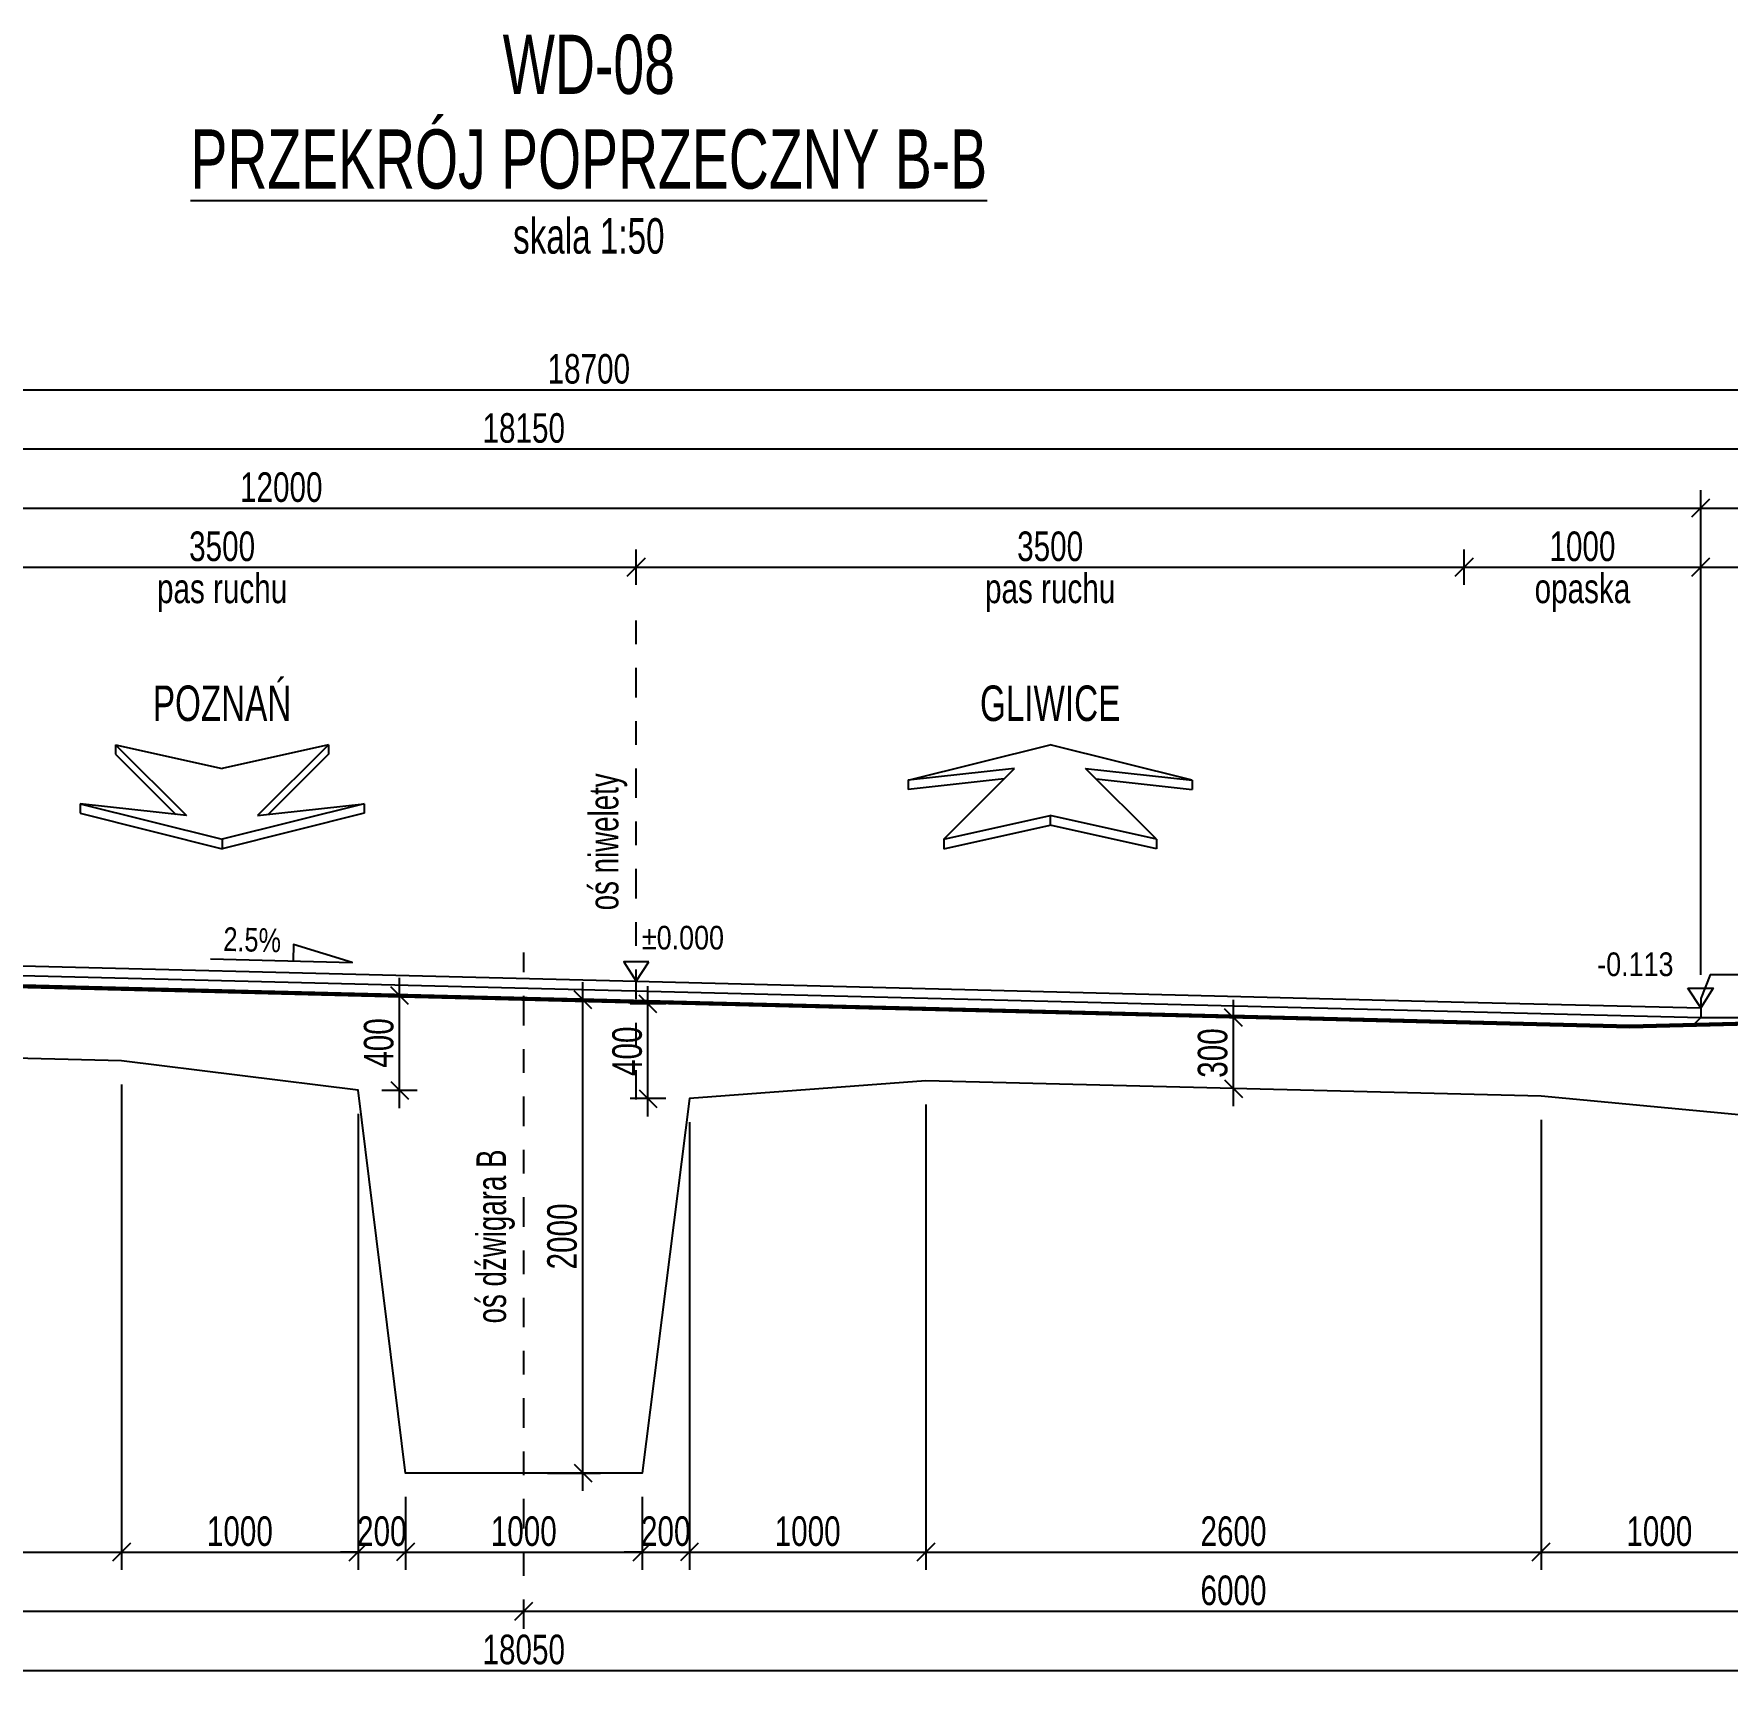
# Model space of a CAD drawing. Header units: metres. Extents: x -13.3 to 43, y -32 to 56.7.
# Drawn here: x -2.55 to 4.61, y -17.99 to -11 of the extents above; entities that cross this region are included whole.
import ezdxf
from ezdxf.enums import TextEntityAlignment as Align

# ---------------------------------------------------------------- set-up
doc = ezdxf.new("R2010")
doc.units = ezdxf.units.M
doc.header["$MEASUREMENT"] = 0
doc.linetypes.add('CENTER', pattern=[2, 1.25, -0.25, 0.25, -0.25])
doc.linetypes.add('HIDDEN', pattern=[0.375, 0.25, -0.125])
for name, color, linetype in [('AII_M_izolacja', 8, 'Continuous'), ('AII_M_konstrukcja beton', 3, 'Continuous'), ('AII_M_krawężnik', 9, 'Continuous'), ('AII_M_nawierzchnia', 9, 'Continuous'), ('AII_M_opis', 1, 'Continuous'), ('AII_M_wymiary', 9, 'Continuous')]:
    doc.layers.add(name, color=color, linetype=linetype)
doc.layers.add('AII_M_koty wysokościowe', color=1, linetype='Continuous', lineweight=18)
doc.layers.add('AII_M_osie główne', color=9, linetype='CENTER', lineweight=18)
doc.layers.add('AII_M_pomoc', color=30, linetype='Continuous', plot=False)
doc.styles.add('AII_norm.', font='CDMSIMPL.shx', dxfattribs={"width": 0.75, "bigfont": 'CDMBIGPL.shx'})
doc.styles.add('CDMSTYLE', font='CDMSIMPL.shx', dxfattribs={"width": 0.7, "bigfont": 'CDMBIGPL.shx'})
doc.dimstyles.new('A2_M50MM', dxfattribs={"dimscale": 0.05, "dimtxt": 2.5, "dimasz": 1.5, "dimexe": 1.5, "dimexo": 2, "dimgap": 0.5, "dimtad": 1, "dimdec": 0, "dimlfac": 1000, "dimrnd": 5, "dimzin": 9, "dimtxsty": 'AII_norm.', "dimblk": 'OBLIQUE', "dimcen": 2.5, "dimdle": 1.5, "dimclrd": 256, "dimclre": 256, "dimclrt": 1, "dimadec": 1, "dimazin": 2, "dimtfac": 1, "dimtdec": 0, "dimtix": 1, "dimtmove": 1, "dimatfit": 3, "dimfxl": 1, "dimtvp": 1, "dimtfillclr": 256, "dimtolj": 1, "dimtzin": 0, "dimarcsym": 0})

# ---------------------------------------------------------------- blocks, each defined once
blk = doc.blocks.new('Kierunek_od')
at = {"layer": 'AII_M_opis', "color": 0}
for p, q in [((-0.45, 0), (0, -0.1)), ((-0.45, 0), (-0.15, -0.3)), ((-0.45, 0), (-0.45, -0.04)), ((0.45, 0), (0, -0.1)), ((0.45, 0), (0.15, -0.3)), ((0.45, 0), (0.45, -0.04)), ((-0.45, -0.04), (-0.195, -0.295)), ((0.45, -0.04), (0.195, -0.295)), ((-0.15, -0.3), (-0.6, -0.25)), ((-0.6, -0.25), (0, -0.4)), ((-0.6, -0.25), (-0.6, -0.29)), ((0.6, -0.25), (0, -0.4)), ((0.15, -0.3), (0.6, -0.25)), ((0.6, -0.25), (0.6, -0.29)), ((-0.6, -0.29), (0, -0.44)), ((0.6, -0.29), (0, -0.44)), ((0, -0.4), (0, -0.44))]:
    blk.add_line(p, q, dxfattribs=at)
at = {"layer": 'AII_M_opis', "color": 2, "style": 'AII_norm.', "width": 0.7, "flags": 4}
blk.add_attdef('KIERUNEK', text='', height=0.15, dxfattribs=at).set_placement((0, 0.175), align=Align.MIDDLE_CENTER)
blk = doc.blocks.new('Kierunek_do')
at = {"layer": 'AII_M_opis', "color": 0}
for p, q in [((-0.6, -0.15), (0, 0)), ((0.6, -0.15), (0, 0)), ((-0.15, -0.1), (-0.6, -0.15)), ((-0.45, -0.4), (-0.15, -0.1)), ((0.45, -0.4), (0.15, -0.1)), ((0.15, -0.1), (0.6, -0.15)), ((-0.195, -0.145), (-0.6, -0.19)), ((-0.6, -0.15), (-0.6, -0.19)), ((0.195, -0.145), (0.6, -0.19)), ((0.6, -0.15), (0.6, -0.19)), ((-0.45, -0.4), (0, -0.3)), ((-0.45, -0.44), (0, -0.34)), ((0.45, -0.4), (0, -0.3)), ((0, -0.3), (0, -0.34)), ((0.45, -0.44), (0, -0.34)), ((-0.45, -0.4), (-0.45, -0.44)), ((0.45, -0.4), (0.45, -0.44))]:
    blk.add_line(p, q, dxfattribs=at)
at = {"layer": 'AII_M_opis', "color": 2, "lineweight": 25, "style": 'AII_norm.', "width": 0.7, "flags": 4}
blk.add_attdef('KIERUNEK', text='', height=0.15, rotation=360, dxfattribs=at).set_placement((0, 0.175), align=Align.MIDDLE_CENTER)
blk = doc.blocks.new('Spadek')
at = {"layer": 'AII_M_wymiary', "color": 0}
blk.add_lwpolyline([(-0.2999, 0), (0.2999, 0), (0.0499, 0.07), (0.0499, 0.07), (0.0499, 0)], dxfattribs=at)
at = {"layer": 'AII_M_wymiary', "color": 1, "style": 'CDMSTYLE', "width": 0.8}
blk.add_attdef('SP', text='', height=0.1, rotation=360, dxfattribs=at).set_placement((-0.125, 0.035), align=Align.CENTER)
blk = doc.blocks.new('_OBLIQUE')
at = {"color": 0, "linetype": 'ByBlock'}
blk.add_line((-0.5, -0.5), (0.5, 0.5), dxfattribs=at)
blk = doc.blocks.new('*D872')
at = {"layer": 'AII_M_wymiary', "lineweight": -2, "transparency": 16777216}
for p, q in [((-3.5, -13.325), (-3.5, -13.175)), ((0, -13.325), (0, -13.175)), ((-3.575, -13.25), (0.075, -13.25))]:
    blk.add_line(p, q, dxfattribs=at)
at = {"layer": 'Defpoints', "color": 0, "lineweight": 25, "transparency": 16777216}
for p in [(0, -13.25), (-3.5, -13.425), (0, -13.425)]:
    blk.add_point(p, dxfattribs=at)
at = {"layer": 'AII_M_wymiary', "lineweight": -2, "transparency": 16777216, "xscale": 0.07500000000000001, "yscale": 0.07500000000000001, "zscale": 0.07500000000000001, "rotation": 180}
blk.add_blockref('_OBLIQUE', (-3.5, -13.25), dxfattribs=at)
at = {"layer": 'AII_M_wymiary', "lineweight": -2, "transparency": 16777216, "xscale": 0.07500000000000001, "yscale": 0.07500000000000001, "zscale": 0.07500000000000001}
blk.add_blockref('_OBLIQUE', (0, -13.25), dxfattribs=at)
at = {"layer": 'AII_M_wymiary', "color": 1, "lineweight": 25, "transparency": 16777216, "char_height": 0.125, "attachment_point": 5, "style": 'AII_norm.'}
for s, insert in [('\\A1;3500', (-1.75, -13.1625)), ('\\A1;pas ruchu', (-1.75, -13.3583))]:
    blk.add_mtext(s, dxfattribs=dict(at, insert=insert))
blk = doc.blocks.new('*D873')
at = {"layer": 'AII_M_wymiary', "lineweight": -2, "transparency": 16777216}
for p, q in [((0, -13.325), (0, -13.175)), ((3.5, -13.325), (3.5, -13.175)), ((-0.075, -13.25), (3.575, -13.25))]:
    blk.add_line(p, q, dxfattribs=at)
at = {"layer": 'Defpoints', "color": 0, "lineweight": 25, "transparency": 16777216}
for p in [(3.5, -13.25), (0, -13.425), (3.5, -13.425)]:
    blk.add_point(p, dxfattribs=at)
at = {"layer": 'AII_M_wymiary', "lineweight": -2, "transparency": 16777216, "xscale": 0.07500000000000001, "yscale": 0.07500000000000001, "zscale": 0.07500000000000001, "rotation": 180}
blk.add_blockref('_OBLIQUE', (0, -13.25), dxfattribs=at)
at = {"layer": 'AII_M_wymiary', "lineweight": -2, "transparency": 16777216, "xscale": 0.07500000000000001, "yscale": 0.07500000000000001, "zscale": 0.07500000000000001}
blk.add_blockref('_OBLIQUE', (3.5, -13.25), dxfattribs=at)
at = {"layer": 'AII_M_wymiary', "color": 1, "lineweight": 25, "transparency": 16777216, "char_height": 0.125, "attachment_point": 5, "style": 'AII_norm.'}
for s, insert in [('\\A1;3500', (1.75, -13.1625)), ('\\A1;pas ruchu', (1.75, -13.3583))]:
    blk.add_mtext(s, dxfattribs=dict(at, insert=insert))
blk = doc.blocks.new('*D874')
at = {"layer": 'AII_M_wymiary', "lineweight": -2, "transparency": 16777216}
for p, q in [((3.5, -13.325), (3.5, -13.175)), ((4.5, -14.9725), (4.5, -13.175)), ((3.425, -13.25), (4.575, -13.25))]:
    blk.add_line(p, q, dxfattribs=at)
at = {"layer": 'Defpoints', "color": 0, "lineweight": 25, "transparency": 16777216}
for p in [(4.5, -13.25), (3.5, -13.425), (4.5, -15.0725)]:
    blk.add_point(p, dxfattribs=at)
at = {"layer": 'AII_M_wymiary', "lineweight": -2, "transparency": 16777216, "xscale": 0.07500000000000001, "yscale": 0.07500000000000001, "zscale": 0.07500000000000001, "rotation": 180}
blk.add_blockref('_OBLIQUE', (3.5, -13.25), dxfattribs=at)
at = {"layer": 'AII_M_wymiary', "lineweight": -2, "transparency": 16777216, "xscale": 0.07500000000000001, "yscale": 0.07500000000000001, "zscale": 0.07500000000000001}
blk.add_blockref('_OBLIQUE', (4.5, -13.25), dxfattribs=at)
at = {"layer": 'AII_M_wymiary', "color": 1, "lineweight": 25, "transparency": 16777216, "char_height": 0.125, "attachment_point": 5, "style": 'AII_norm.'}
for s, insert in [('\\A1;1000', (4, -13.1625)), ('\\A1;opaska', (4, -13.3583))]:
    blk.add_mtext(s, dxfattribs=dict(at, insert=insert))
blk = doc.blocks.new('*D879')
at = {"layer": 'AII_M_wymiary', "lineweight": -2, "transparency": 16777216}
for p, q in [((4.5, -14.9725), (4.5, -13.175)), ((6.5, -13.325), (6.5, -13.175)), ((4.425, -13.25), (6.575, -13.25))]:
    blk.add_line(p, q, dxfattribs=at)
at = {"layer": 'Defpoints', "color": 0, "lineweight": 25, "transparency": 16777216}
for p in [(6.5, -13.25), (6.5, -13.425), (4.5, -15.0725)]:
    blk.add_point(p, dxfattribs=at)
at = {"layer": 'AII_M_wymiary', "lineweight": -2, "transparency": 16777216, "xscale": 0.07500000000000001, "yscale": 0.07500000000000001, "zscale": 0.07500000000000001, "rotation": 180}
blk.add_blockref('_OBLIQUE', (4.5, -13.25), dxfattribs=at)
at = {"layer": 'AII_M_wymiary', "lineweight": -2, "transparency": 16777216, "xscale": 0.07500000000000001, "yscale": 0.07500000000000001, "zscale": 0.07500000000000001}
blk.add_blockref('_OBLIQUE', (6.5, -13.25), dxfattribs=at)
at = {"layer": 'AII_M_wymiary', "color": 1, "lineweight": 25, "transparency": 16777216, "char_height": 0.125, "attachment_point": 5, "style": 'AII_norm.'}
for s, insert in [('\\A1;2000', (5.5, -13.1625)), ('\\A1;ścieżka rowerowa', (5.5, -13.3375))]:
    blk.add_mtext(s, dxfattribs=dict(at, insert=insert))
blk = doc.blocks.new('*D883')
at = {"layer": 'AII_M_wymiary', "lineweight": -2, "transparency": 16777216}
for p, q in [((-7.5, -14.6725), (-7.5, -12.925)), ((4.5, -14.9725), (4.5, -12.925)), ((-7.575, -13), (4.575, -13))]:
    blk.add_line(p, q, dxfattribs=at)
at = {"layer": 'Defpoints', "color": 0, "lineweight": 25, "transparency": 16777216}
for p in [(4.5, -13), (-7.5, -14.7725), (4.5, -15.0725)]:
    blk.add_point(p, dxfattribs=at)
at = {"layer": 'AII_M_wymiary', "lineweight": -2, "transparency": 16777216, "xscale": 0.07500000000000001, "yscale": 0.07500000000000001, "zscale": 0.07500000000000001, "rotation": 180}
blk.add_blockref('_OBLIQUE', (-7.5, -13), dxfattribs=at)
at = {"layer": 'AII_M_wymiary', "lineweight": -2, "transparency": 16777216, "xscale": 0.07500000000000001, "yscale": 0.07500000000000001, "zscale": 0.07500000000000001}
blk.add_blockref('_OBLIQUE', (4.5, -13), dxfattribs=at)
at = {"layer": 'AII_M_wymiary', "color": 1, "lineweight": 25, "transparency": 16777216, "insert": (-1.5, -12.9125), "char_height": 0.125, "attachment_point": 5, "style": 'AII_norm.'}
blk.add_mtext('\\A1;12000', dxfattribs=at)
blk = doc.blocks.new('*D884')
at = {"layer": 'AII_M_wymiary', "lineweight": -2, "transparency": 16777216}
for p, q in [((4.5, -14.9725), (4.5, -12.925)), ((8.6, -14.816), (8.6, -12.925)), ((4.425, -13), (8.675, -13))]:
    blk.add_line(p, q, dxfattribs=at)
at = {"layer": 'Defpoints', "color": 0, "lineweight": 25, "transparency": 16777216}
for p in [(8.6, -13), (8.6, -14.916), (4.5, -15.0725)]:
    blk.add_point(p, dxfattribs=at)
at = {"layer": 'AII_M_wymiary', "lineweight": -2, "transparency": 16777216, "xscale": 0.07500000000000001, "yscale": 0.07500000000000001, "zscale": 0.07500000000000001, "rotation": 180}
blk.add_blockref('_OBLIQUE', (4.5, -13), dxfattribs=at)
at = {"layer": 'AII_M_wymiary', "lineweight": -2, "transparency": 16777216, "xscale": 0.07500000000000001, "yscale": 0.07500000000000001, "zscale": 0.07500000000000001}
blk.add_blockref('_OBLIQUE', (8.6, -13), dxfattribs=at)
at = {"layer": 'AII_M_wymiary', "color": 1, "lineweight": 25, "transparency": 16777216, "insert": (6.55, -12.9125), "char_height": 0.125, "attachment_point": 5, "style": 'AII_norm.'}
blk.add_mtext('\\A1;4100', dxfattribs=at)
blk = doc.blocks.new('*D885')
at = {"layer": 'AII_M_wymiary', "lineweight": -2, "transparency": 16777216}
for p, q in [((-9.55, -14.5401), (-9.55, -12.675)), ((8.6, -14.816), (8.6, -12.675)), ((-9.625, -12.75), (8.675, -12.75))]:
    blk.add_line(p, q, dxfattribs=at)
at = {"layer": 'Defpoints', "color": 0, "lineweight": 25, "transparency": 16777216}
for p in [(8.6, -12.75), (-9.55, -14.6401), (8.6, -14.916)]:
    blk.add_point(p, dxfattribs=at)
at = {"layer": 'AII_M_wymiary', "lineweight": -2, "transparency": 16777216, "xscale": 0.07500000000000001, "yscale": 0.07500000000000001, "zscale": 0.07500000000000001, "rotation": 180}
blk.add_blockref('_OBLIQUE', (-9.55, -12.75), dxfattribs=at)
at = {"layer": 'AII_M_wymiary', "lineweight": -2, "transparency": 16777216, "xscale": 0.07500000000000001, "yscale": 0.07500000000000001, "zscale": 0.07500000000000001}
blk.add_blockref('_OBLIQUE', (8.6, -12.75), dxfattribs=at)
at = {"layer": 'AII_M_wymiary', "color": 1, "lineweight": 25, "transparency": 16777216, "insert": (-0.475, -12.6625), "char_height": 0.125, "attachment_point": 5, "style": 'AII_norm.'}
blk.add_mtext('\\A1;18150', dxfattribs=at)
blk = doc.blocks.new('*D887')
at = {"layer": 'AII_M_wymiary', "lineweight": -2, "transparency": 16777216}
for p, q in [((-9.55, -14.5401), (-9.55, -12.425)), ((9.15, -14.80225), (9.15, -12.425)), ((-9.625, -12.5), (9.225, -12.5))]:
    blk.add_line(p, q, dxfattribs=at)
at = {"layer": 'Defpoints', "color": 0, "lineweight": 25, "transparency": 16777216}
for p in [(9.15, -12.5), (-9.55, -14.6401), (9.15, -14.90225)]:
    blk.add_point(p, dxfattribs=at)
at = {"layer": 'AII_M_wymiary', "lineweight": -2, "transparency": 16777216, "xscale": 0.07500000000000001, "yscale": 0.07500000000000001, "zscale": 0.07500000000000001, "rotation": 180}
blk.add_blockref('_OBLIQUE', (-9.55, -12.5), dxfattribs=at)
at = {"layer": 'AII_M_wymiary', "lineweight": -2, "transparency": 16777216, "xscale": 0.07500000000000001, "yscale": 0.07500000000000001, "zscale": 0.07500000000000001}
blk.add_blockref('_OBLIQUE', (9.15, -12.5), dxfattribs=at)
at = {"layer": 'AII_M_wymiary', "color": 1, "lineweight": 25, "transparency": 16777216, "insert": (-0.2, -12.4125), "char_height": 0.125, "attachment_point": 5, "style": 'AII_norm.'}
blk.add_mtext('\\A1;18700', dxfattribs=at)
blk = doc.blocks.new('Tytuł')
at = {"layer": 'AII_M_opis', "color": 3, "ltscale": 2, "style": 'AII_norm.', "width": 0.7}
blk.add_text('%%UPRZEKRÓJ POPRZECZNY B-B', height=0.25, rotation=360, dxfattribs=at).set_placement((0, 0), align=Align.CENTER)
at = {"layer": 'AII_M_opis', "color": 1, "ltscale": 2, "style": 'AII_norm.', "width": 0.7}
blk.add_text('skala 1:50', height=0.15, rotation=360, dxfattribs=at).set_placement((0, -0.275), align=Align.CENTER)
blk = doc.blocks.new('Obiekt')
at = {"layer": 'AII_M_pomoc', "ltscale": 2, "style": 'AII_norm.', "width": 0.7}
blk.add_attdef('OBIEKT', text='', height=0.25, rotation=360, dxfattribs=at).set_placement((0, 0), align=Align.CENTER)
blk = doc.blocks.new('00kota3')
at = {"layer": 'AII_M_koty wysokościowe', "color": 0, "linetype": 'Continuous', "lineweight": -2}
blk.add_lwpolyline([(1.08, 1.66), (-1.04, 1.66), (0, 0)], close=True, dxfattribs=at)
at = {"layer": 'AII_M_koty wysokościowe', "color": 0, "linetype": 'Continuous', "lineweight": -2, "style": 'CDMSTYLE', "width": 0.85}
blk.add_attdef('%%P000.000', (0.49, 2.69), '', height=2, dxfattribs=at)
blk = doc.blocks.new('*D889')
at = {"layer": 'AII_M_wymiary', "lineweight": -2, "transparency": 16777216}
for p, q in [((-0.225, -17.153125), (-0.225, -15.003125)), ((-0.375, -15.078125), (-0.15, -15.078125)), ((-0.375, -17.078125), (-0.15, -17.078125))]:
    blk.add_line(p, q, dxfattribs=at)
at = {"layer": 'Defpoints', "color": 0, "lineweight": 25, "transparency": 16777216}
for p in [(-0.475, -15.078125), (-0.225, -15.078125), (-0.475, -17.078125)]:
    blk.add_point(p, dxfattribs=at)
at = {"layer": 'AII_M_wymiary', "lineweight": -2, "transparency": 16777216, "xscale": 0.07500000000000001, "yscale": 0.07500000000000001, "zscale": 0.07500000000000001}
for p, rotation in [((-0.225, -15.078125), 90), ((-0.225, -17.078125), 270)]:
    blk.add_blockref('_OBLIQUE', p, dxfattribs=dict(at, rotation=rotation))
at = {"layer": 'AII_M_wymiary', "color": 1, "lineweight": 25, "transparency": 16777216, "insert": (-0.3125, -16.078125), "char_height": 0.125, "attachment_point": 5, "rotation": 90, "style": 'AII_norm.'}
blk.add_mtext('\\A1;2000', dxfattribs=at)
blk = doc.blocks.new('*D896')
at = {"layer": 'AII_M_wymiary', "lineweight": -2, "transparency": 16777216}
for p, q in [((-4.775, -15.370625), (-4.775, -17.486875)), ((-2.175, -15.435625), (-2.175, -17.486875)), ((-4.85, -17.411875), (-2.1, -17.411875))]:
    blk.add_line(p, q, dxfattribs=at)
at = {"layer": 'Defpoints', "color": 0, "lineweight": 25, "transparency": 16777216}
for p in [(-4.775, -15.270625), (-2.175, -15.335625), (-2.175, -17.411875)]:
    blk.add_point(p, dxfattribs=at)
at = {"layer": 'AII_M_wymiary', "lineweight": -2, "transparency": 16777216, "xscale": 0.07500000000000001, "yscale": 0.07500000000000001, "zscale": 0.07500000000000001, "rotation": 180}
blk.add_blockref('_OBLIQUE', (-4.775, -17.411875), dxfattribs=at)
at = {"layer": 'AII_M_wymiary', "lineweight": -2, "transparency": 16777216, "xscale": 0.07500000000000001, "yscale": 0.07500000000000001, "zscale": 0.07500000000000001}
blk.add_blockref('_OBLIQUE', (-2.175, -17.411875), dxfattribs=at)
at = {"layer": 'AII_M_wymiary', "color": 1, "lineweight": 25, "transparency": 16777216, "insert": (-3.475, -17.324375), "char_height": 0.125, "attachment_point": 5, "style": 'AII_norm.'}
blk.add_mtext('\\A1;2600', dxfattribs=at)
blk = doc.blocks.new('*D897')
at = {"layer": 'AII_M_wymiary', "lineweight": -2, "transparency": 16777216}
for p, q in [((-2.175, -15.435625), (-2.175, -17.486875)), ((-1.175, -15.560625), (-1.175, -17.486875)), ((-2.25, -17.411875), (-1.1, -17.411875))]:
    blk.add_line(p, q, dxfattribs=at)
at = {"layer": 'Defpoints', "color": 0, "lineweight": 25, "transparency": 16777216}
for p in [(-2.175, -15.335625), (-1.175, -15.460625), (-1.175, -17.411875)]:
    blk.add_point(p, dxfattribs=at)
at = {"layer": 'AII_M_wymiary', "lineweight": -2, "transparency": 16777216, "xscale": 0.07500000000000001, "yscale": 0.07500000000000001, "zscale": 0.07500000000000001, "rotation": 180}
blk.add_blockref('_OBLIQUE', (-2.175, -17.411875), dxfattribs=at)
at = {"layer": 'AII_M_wymiary', "lineweight": -2, "transparency": 16777216, "xscale": 0.07500000000000001, "yscale": 0.07500000000000001, "zscale": 0.07500000000000001}
blk.add_blockref('_OBLIQUE', (-1.175, -17.411875), dxfattribs=at)
at = {"layer": 'AII_M_wymiary', "color": 1, "lineweight": 25, "transparency": 16777216, "insert": (-1.675, -17.324375), "char_height": 0.125, "attachment_point": 5, "style": 'AII_norm.'}
blk.add_mtext('\\A1;1000', dxfattribs=at)
blk = doc.blocks.new('*D898')
at = {"layer": 'AII_M_wymiary', "lineweight": -2, "transparency": 16777216}
for p, q in [((-1.175, -15.560625), (-1.175, -17.486875)), ((-0.975, -17.178125), (-0.975, -17.486875)), ((-1.175, -17.411875), (-1.25, -17.411875)), ((-1.175, -17.411875), (-0.975, -17.411875)), ((-0.975, -17.411875), (-0.9, -17.411875))]:
    blk.add_line(p, q, dxfattribs=at)
at = {"layer": 'Defpoints', "color": 0, "lineweight": 25, "transparency": 16777216}
for p in [(-1.175, -15.460625), (-0.975, -17.078125), (-0.975, -17.411875)]:
    blk.add_point(p, dxfattribs=at)
at = {"layer": 'AII_M_wymiary', "lineweight": -2, "transparency": 16777216, "xscale": 0.07500000000000001, "yscale": 0.07500000000000001, "zscale": 0.07500000000000001}
blk.add_blockref('_OBLIQUE', (-1.175, -17.411875), dxfattribs=at)
at = {"layer": 'AII_M_wymiary', "lineweight": -2, "transparency": 16777216, "xscale": 0.07500000000000001, "yscale": 0.07500000000000001, "zscale": 0.07500000000000001, "rotation": 180}
blk.add_blockref('_OBLIQUE', (-0.975, -17.411875), dxfattribs=at)
at = {"layer": 'AII_M_wymiary', "color": 1, "lineweight": 25, "transparency": 16777216, "insert": (-1.075, -17.324375), "char_height": 0.125, "attachment_point": 5, "style": 'AII_norm.'}
blk.add_mtext('\\A1;200', dxfattribs=at)
blk = doc.blocks.new('*D899')
at = {"layer": 'AII_M_wymiary', "lineweight": -2, "transparency": 16777216}
for p, q in [((-0.975, -17.178125), (-0.975, -17.486875)), ((0.025, -17.178125), (0.025, -17.486875)), ((-1.05, -17.411875), (0.1, -17.411875))]:
    blk.add_line(p, q, dxfattribs=at)
at = {"layer": 'Defpoints', "color": 0, "lineweight": 25, "transparency": 16777216}
for p in [(-0.975, -17.078125), (0.025, -17.078125), (0.025, -17.411875)]:
    blk.add_point(p, dxfattribs=at)
at = {"layer": 'AII_M_wymiary', "lineweight": -2, "transparency": 16777216, "xscale": 0.07500000000000001, "yscale": 0.07500000000000001, "zscale": 0.07500000000000001, "rotation": 180}
blk.add_blockref('_OBLIQUE', (-0.975, -17.411875), dxfattribs=at)
at = {"layer": 'AII_M_wymiary', "lineweight": -2, "transparency": 16777216, "xscale": 0.07500000000000001, "yscale": 0.07500000000000001, "zscale": 0.07500000000000001}
blk.add_blockref('_OBLIQUE', (0.025, -17.411875), dxfattribs=at)
at = {"layer": 'AII_M_wymiary', "color": 1, "lineweight": 25, "transparency": 16777216, "insert": (-0.475, -17.324375), "char_height": 0.125, "attachment_point": 5, "style": 'AII_norm.'}
blk.add_mtext('\\A1;1000', dxfattribs=at)
blk = doc.blocks.new('*D900')
at = {"layer": 'AII_M_wymiary', "lineweight": -2, "transparency": 16777216}
for p, q in [((0.225, -15.595625), (0.225, -17.486875)), ((0.025, -17.178125), (0.025, -17.486875)), ((0.025, -17.411875), (-0.05, -17.411875)), ((0.025, -17.411875), (0.225, -17.411875)), ((0.225, -17.411875), (0.3, -17.411875))]:
    blk.add_line(p, q, dxfattribs=at)
at = {"layer": 'Defpoints', "color": 0, "lineweight": 25, "transparency": 16777216}
for p in [(0.225, -15.495625), (0.025, -17.078125), (0.225, -17.411875)]:
    blk.add_point(p, dxfattribs=at)
at = {"layer": 'AII_M_wymiary', "lineweight": -2, "transparency": 16777216, "xscale": 0.07500000000000001, "yscale": 0.07500000000000001, "zscale": 0.07500000000000001}
blk.add_blockref('_OBLIQUE', (0.025, -17.411875), dxfattribs=at)
at = {"layer": 'AII_M_wymiary', "lineweight": -2, "transparency": 16777216, "xscale": 0.07500000000000001, "yscale": 0.07500000000000001, "zscale": 0.07500000000000001, "rotation": 180}
blk.add_blockref('_OBLIQUE', (0.225, -17.411875), dxfattribs=at)
at = {"layer": 'AII_M_wymiary', "color": 1, "lineweight": 25, "transparency": 16777216, "insert": (0.125, -17.324375), "char_height": 0.125, "attachment_point": 5, "style": 'AII_norm.'}
blk.add_mtext('\\A1;200', dxfattribs=at)
blk = doc.blocks.new('*D901')
at = {"layer": 'AII_M_wymiary', "lineweight": -2, "transparency": 16777216}
for p, q in [((1.225, -15.520625), (1.225, -17.486875)), ((0.225, -15.595625), (0.225, -17.486875)), ((0.15, -17.411875), (1.3, -17.411875))]:
    blk.add_line(p, q, dxfattribs=at)
at = {"layer": 'Defpoints', "color": 0, "lineweight": 25, "transparency": 16777216}
for p in [(1.225, -15.420625), (0.225, -15.495625), (1.225, -17.411875)]:
    blk.add_point(p, dxfattribs=at)
at = {"layer": 'AII_M_wymiary', "lineweight": -2, "transparency": 16777216, "xscale": 0.07500000000000001, "yscale": 0.07500000000000001, "zscale": 0.07500000000000001, "rotation": 180}
blk.add_blockref('_OBLIQUE', (0.225, -17.411875), dxfattribs=at)
at = {"layer": 'AII_M_wymiary', "lineweight": -2, "transparency": 16777216, "xscale": 0.07500000000000001, "yscale": 0.07500000000000001, "zscale": 0.07500000000000001}
blk.add_blockref('_OBLIQUE', (1.225, -17.411875), dxfattribs=at)
at = {"layer": 'AII_M_wymiary', "color": 1, "lineweight": 25, "transparency": 16777216, "insert": (0.725, -17.324375), "char_height": 0.125, "attachment_point": 5, "style": 'AII_norm.'}
blk.add_mtext('\\A1;1000', dxfattribs=at)
blk = doc.blocks.new('*D902')
at = {"layer": 'AII_M_wymiary', "lineweight": -2, "transparency": 16777216}
for p, q in [((1.225, -15.520625), (1.225, -17.486875)), ((3.825, -15.585625), (3.825, -17.486875)), ((1.15, -17.411875), (3.9, -17.411875))]:
    blk.add_line(p, q, dxfattribs=at)
at = {"layer": 'Defpoints', "color": 0, "lineweight": 25, "transparency": 16777216}
for p in [(1.225, -15.420625), (3.825, -15.485625), (3.825, -17.411875)]:
    blk.add_point(p, dxfattribs=at)
at = {"layer": 'AII_M_wymiary', "lineweight": -2, "transparency": 16777216, "xscale": 0.07500000000000001, "yscale": 0.07500000000000001, "zscale": 0.07500000000000001, "rotation": 180}
blk.add_blockref('_OBLIQUE', (1.225, -17.411875), dxfattribs=at)
at = {"layer": 'AII_M_wymiary', "lineweight": -2, "transparency": 16777216, "xscale": 0.07500000000000001, "yscale": 0.07500000000000001, "zscale": 0.07500000000000001}
blk.add_blockref('_OBLIQUE', (3.825, -17.411875), dxfattribs=at)
at = {"layer": 'AII_M_wymiary', "color": 1, "lineweight": 25, "transparency": 16777216, "insert": (2.525, -17.324375), "char_height": 0.125, "attachment_point": 5, "style": 'AII_norm.'}
blk.add_mtext('\\A1;2600', dxfattribs=at)
blk = doc.blocks.new('*D903')
at = {"layer": 'AII_M_wymiary', "lineweight": -2, "transparency": 16777216}
for p, q in [((3.825, -15.585625), (3.825, -17.486875)), ((4.825, -15.679375), (4.825, -17.486875)), ((3.75, -17.411875), (4.9, -17.411875))]:
    blk.add_line(p, q, dxfattribs=at)
at = {"layer": 'Defpoints', "color": 0, "lineweight": 25, "transparency": 16777216}
for p in [(3.825, -15.485625), (4.825, -15.579375), (4.825, -17.411875)]:
    blk.add_point(p, dxfattribs=at)
at = {"layer": 'AII_M_wymiary', "lineweight": -2, "transparency": 16777216, "xscale": 0.07500000000000001, "yscale": 0.07500000000000001, "zscale": 0.07500000000000001, "rotation": 180}
blk.add_blockref('_OBLIQUE', (3.825, -17.411875), dxfattribs=at)
at = {"layer": 'AII_M_wymiary', "lineweight": -2, "transparency": 16777216, "xscale": 0.07500000000000001, "yscale": 0.07500000000000001, "zscale": 0.07500000000000001}
blk.add_blockref('_OBLIQUE', (4.825, -17.411875), dxfattribs=at)
at = {"layer": 'AII_M_wymiary', "color": 1, "lineweight": 25, "transparency": 16777216, "insert": (4.325, -17.324375), "char_height": 0.125, "attachment_point": 5, "style": 'AII_norm.'}
blk.add_mtext('\\A1;1000', dxfattribs=at)
blk = doc.blocks.new('*D909')
at = {"layer": 'AII_M_wymiary', "lineweight": -2, "transparency": 16777216}
blk.add_line((-6.55, -17.661875), (-0.4, -17.661875), dxfattribs=at)
at = {"layer": 'Defpoints', "color": 0, "lineweight": 25, "transparency": 16777216}
for p in [(-0.475, -17.661875), (-6.475, -17.736875), (-0.475, -17.736875)]:
    blk.add_point(p, dxfattribs=at)
at = {"layer": 'AII_M_wymiary', "lineweight": -2, "transparency": 16777216, "xscale": 0.07500000000000001, "yscale": 0.07500000000000001, "zscale": 0.07500000000000001, "rotation": 180}
blk.add_blockref('_OBLIQUE', (-6.475, -17.661875), dxfattribs=at)
at = {"layer": 'AII_M_wymiary', "lineweight": -2, "transparency": 16777216, "xscale": 0.07500000000000001, "yscale": 0.07500000000000001, "zscale": 0.07500000000000001}
blk.add_blockref('_OBLIQUE', (-0.475, -17.661875), dxfattribs=at)
at = {"layer": 'AII_M_wymiary', "color": 1, "lineweight": 25, "transparency": 16777216, "insert": (-3.475, -17.574375), "char_height": 0.125, "attachment_point": 5, "style": 'AII_norm.'}
blk.add_mtext('\\A1;6000', dxfattribs=at)
blk = doc.blocks.new('*D910')
at = {"layer": 'AII_M_wymiary', "lineweight": -2, "transparency": 16777216}
blk.add_line((-0.55, -17.661875), (5.6, -17.661875), dxfattribs=at)
at = {"layer": 'Defpoints', "color": 0, "lineweight": 25, "transparency": 16777216}
for p in [(5.525, -17.661875), (-0.475, -17.736875), (5.525, -17.736875)]:
    blk.add_point(p, dxfattribs=at)
at = {"layer": 'AII_M_wymiary', "lineweight": -2, "transparency": 16777216, "xscale": 0.07500000000000001, "yscale": 0.07500000000000001, "zscale": 0.07500000000000001, "rotation": 180}
blk.add_blockref('_OBLIQUE', (-0.475, -17.661875), dxfattribs=at)
at = {"layer": 'AII_M_wymiary', "lineweight": -2, "transparency": 16777216, "xscale": 0.07500000000000001, "yscale": 0.07500000000000001, "zscale": 0.07500000000000001}
blk.add_blockref('_OBLIQUE', (5.525, -17.661875), dxfattribs=at)
at = {"layer": 'AII_M_wymiary', "color": 1, "lineweight": 25, "transparency": 16777216, "insert": (2.525, -17.574375), "char_height": 0.125, "attachment_point": 5, "style": 'AII_norm.'}
blk.add_mtext('\\A1;6000', dxfattribs=at)
blk = doc.blocks.new('*D912')
at = {"layer": 'AII_M_wymiary', "lineweight": -2, "transparency": 16777216}
for p, q in [((-9.5, -15.118), (-9.5, -17.986875)), ((8.55, -15.38625), (8.55, -17.986875)), ((-9.575, -17.911875), (8.625, -17.911875))]:
    blk.add_line(p, q, dxfattribs=at)
at = {"layer": 'Defpoints', "color": 0, "lineweight": 25, "transparency": 16777216}
for p in [(-9.5, -15.018), (8.55, -15.28625), (8.55, -17.911875)]:
    blk.add_point(p, dxfattribs=at)
at = {"layer": 'AII_M_wymiary', "lineweight": -2, "transparency": 16777216, "xscale": 0.07500000000000001, "yscale": 0.07500000000000001, "zscale": 0.07500000000000001, "rotation": 180}
blk.add_blockref('_OBLIQUE', (-9.5, -17.911875), dxfattribs=at)
at = {"layer": 'AII_M_wymiary', "lineweight": -2, "transparency": 16777216, "xscale": 0.07500000000000001, "yscale": 0.07500000000000001, "zscale": 0.07500000000000001}
blk.add_blockref('_OBLIQUE', (8.55, -17.911875), dxfattribs=at)
at = {"layer": 'AII_M_wymiary', "color": 1, "lineweight": 25, "transparency": 16777216, "insert": (-0.475, -17.824375), "char_height": 0.125, "attachment_point": 5, "style": 'AII_norm.'}
blk.add_mtext('\\A1;18050', dxfattribs=at)
blk = doc.blocks.new('*D917')
at = {"layer": 'AII_M_wymiary', "lineweight": -2, "transparency": 16777216}
for p, q in [((-1, -15.535625), (-1, -14.985625)), ((-1.075, -15.060625), (-0.925, -15.060625)), ((-1.075, -15.460625), (-0.925, -15.460625))]:
    blk.add_line(p, q, dxfattribs=at)
at = {"layer": 'Defpoints', "color": 0, "lineweight": 25, "transparency": 16777216}
for p in [(-1.175, -15.060625), (-1, -15.060625), (-1.175, -15.460625)]:
    blk.add_point(p, dxfattribs=at)
at = {"layer": 'AII_M_wymiary', "lineweight": -2, "transparency": 16777216, "xscale": 0.07500000000000001, "yscale": 0.07500000000000001, "zscale": 0.07500000000000001}
for p, rotation in [((-1, -15.060625), 90), ((-1, -15.460625), 270)]:
    blk.add_blockref('_OBLIQUE', p, dxfattribs=dict(at, rotation=rotation))
at = {"layer": 'AII_M_wymiary', "color": 1, "lineweight": 25, "transparency": 16777216, "insert": (-1.0875, -15.260625), "char_height": 0.125, "attachment_point": 5, "rotation": 90, "style": 'AII_norm.'}
blk.add_mtext('\\A1;400', dxfattribs=at)
blk = doc.blocks.new('*D918')
at = {"layer": 'AII_M_wymiary', "lineweight": -2, "transparency": 16777216}
for p, q in [((0.05, -15.570625), (0.05, -15.020625)), ((0.125, -15.095625), (-0.025, -15.095625)), ((0.125, -15.495625), (-0.025, -15.495625))]:
    blk.add_line(p, q, dxfattribs=at)
at = {"layer": 'Defpoints', "color": 0, "lineweight": 25, "transparency": 16777216}
for p in [(0.05, -15.095625), (0.225, -15.095625), (0.225, -15.495625)]:
    blk.add_point(p, dxfattribs=at)
at = {"layer": 'AII_M_wymiary', "lineweight": -2, "transparency": 16777216, "xscale": 0.07500000000000001, "yscale": 0.07500000000000001, "zscale": 0.07500000000000001}
for p, rotation in [((0.05, -15.095625), 90), ((0.05, -15.495625), 270)]:
    blk.add_blockref('_OBLIQUE', p, dxfattribs=dict(at, rotation=rotation))
at = {"layer": 'AII_M_wymiary', "color": 1, "lineweight": 25, "transparency": 16777216, "insert": (-0.0375, -15.295625), "char_height": 0.125, "attachment_point": 5, "rotation": 90, "style": 'AII_norm.'}
blk.add_mtext('\\A1;400', dxfattribs=at)
blk = doc.blocks.new('*D922')
at = {"layer": 'AII_M_wymiary', "lineweight": -2, "transparency": 16777216}
blk.add_line((2.525, -15.528125), (2.525, -15.078125), dxfattribs=at)
at = {"layer": 'Defpoints', "color": 0, "lineweight": 25, "transparency": 16777216}
for p in [(2.525, -15.153125), (2.525, -15.153125), (2.525, -15.453125)]:
    blk.add_point(p, dxfattribs=at)
at = {"layer": 'AII_M_wymiary', "lineweight": -2, "transparency": 16777216, "xscale": 0.07500000000000001, "yscale": 0.07500000000000001, "zscale": 0.07500000000000001}
for p, rotation in [((2.525, -15.153125), 90), ((2.525, -15.453125), 270)]:
    blk.add_blockref('_OBLIQUE', p, dxfattribs=dict(at, rotation=rotation))
at = {"layer": 'AII_M_wymiary', "color": 1, "lineweight": 25, "transparency": 16777216, "insert": (2.4375, -15.303125), "char_height": 0.125, "attachment_point": 5, "rotation": 90, "style": 'AII_norm.'}
blk.add_mtext('\\A1;300', dxfattribs=at)

msp = doc.modelspace()

# ---------------------------------------------------------------- linework, layer by layer
at = {"layer": 'AII_M_izolacja', "lineweight": 25}
msp.add_lwpolyline([(-9.51, -14.8076), (-7.2, -14.9), (4.2, -15.185), (8.56, -15.076)], dxfattribs=at)
at = {"layer": 'AII_M_izolacja', "linetype": 'HIDDEN', "lineweight": 25, "ltscale": 0.7, "const_width": 0.01, "flags": 128}
msp.add_lwpolyline([(-9.505, -15.018), (-9.505, -14.8128), (-7.2, -14.905), (4.2, -15.19), (8.555, -15.0811), (8.555, -15.2863)], dxfattribs=at)
at = {"layer": 'AII_M_konstrukcja beton', "lineweight": 25}
msp.add_lwpolyline([(-9.5, -14.818), (-7.2, -14.91), (4.2, -15.195), (8.55, -15.0862), (8.55, -15.2863), (6.225, -15.5444), (6.025, -17.1619), (5.025, -17.1619), (4.825, -15.5794), (3.825, -15.4856), (1.225, -15.4206), (0.225, -15.4956), (0.025, -17.0781), (-0.975, -17.0781), (-1.175, -15.4606), (-2.175, -15.3356), (-4.775, -15.2706), (-5.775, -15.3456), (-5.975, -16.9281), (-6.975, -16.9281), (-7.175, -15.3106), (-9.5, -15.018)], close=True, dxfattribs=at)
at = {"layer": 'AII_M_krawężnik', "lineweight": 25}
msp.add_lwpolyline([(4.5, -15.1525), (4.7, -15.1525), (4.7, -14.9725), (4.54, -14.9725), (4.5, -15.0725)], close=True, dxfattribs=at)
msp.add_lwpolyline([(4.4744, -15.1781), (4.5, -15.1525)], dxfattribs=at)
at = {"layer": 'AII_M_nawierzchnia', "lineweight": 25}
for points in [[(-7.5, -14.8125), (-7, -14.825), (-3.5, -14.9125), (0, -15), (3.5, -15.0875), (4.5, -15.1125)], [(-7.5, -14.8525), (4.5, -15.1525)]]:
    msp.add_lwpolyline(points, dxfattribs=at)
at = {"layer": 'AII_M_osie główne', "lineweight": 25, "ltscale": 0.1}
for points in [[(0, -15.5), (0, -13.425)], [(-0.475, -17.7369), (-0.475, -14.8781)]]:
    msp.add_lwpolyline(points, dxfattribs=at)

# ---------------------------------------------------------------- block references
at = {"layer": 'AII_M_koty wysokościowe', "lineweight": 25, "xscale": 0.05, "yscale": 0.05, "zscale": 0.05}
msp.add_blockref('00kota3', (0, -15), dxfattribs=at).add_auto_attribs({'%%P000.000': '%%p0.000'})
at = {"layer": 'AII_M_koty wysokościowe', "lineweight": 25}
ref = msp.add_blockref('00kota3', (4.5, -15.1125), dxfattribs=dict(at, xscale=-0.05, yscale=0.05, zscale=0.05))
ref.add_attrib('%%P000.000', '-0.113', (4.0625, -14.9779), dxfattribs={"color": 0, "linetype": 'Continuous', "lineweight": -2, "height": 0.1, "style": 'CDMSTYLE', "width": 0.85})
at = {"layer": 'AII_M_opis', "lineweight": 25}
msp.add_blockref('Tytuł', (-0.2, -11.65), dxfattribs=at)
ref = msp.add_blockref('Kierunek_od', (-1.75, -14), dxfattribs=at)
ref.add_attrib('KIERUNEK', 'POZNAŃ', dxfattribs={"color": 2, "height": 0.15, "style": 'AII_norm.', "width": 0.7}).set_placement((-1.75, -13.825), align=Align.MIDDLE_CENTER)
ref = msp.add_blockref('Kierunek_do', (1.75, -14), dxfattribs=at)
ref.add_attrib('KIERUNEK', 'GLIWICE', dxfattribs={"color": 2, "lineweight": 25, "height": 0.15, "rotation": 360, "style": 'AII_norm.', "width": 0.7}).set_placement((1.75, -13.825), align=Align.MIDDLE_CENTER)
at = {"layer": 'AII_M_pomoc', "lineweight": 25}
msp.add_blockref('Obiekt', (-0.2, -11.25), dxfattribs=at).add_auto_attribs({'OBIEKT': 'WD-08'})
at = {"layer": 'AII_M_wymiary', "lineweight": 25, "rotation": 358.5679038158354}
msp.add_blockref('Spadek', (-1.5, -14.9125), dxfattribs=at).add_auto_attribs({'SP': '2.5%'})

# ---------------------------------------------------------------- texts
at = {"layer": 'AII_M_opis', "lineweight": 25, "style": 'AII_norm.', "width": 0.7}
msp.add_text('oś niwelety', height=0.125, rotation=90, dxfattribs=at).set_placement((-0.075, -14.7))
msp.add_text('oś dźwigara B', height=0.125, rotation=90, dxfattribs=at).set_placement((-0.55, -16.0781), align=Align.CENTER)

# ---------------------------------------------------------------- dimensions: what is measured, and where the dimension line sits
at = {"layer": 'AII_M_wymiary', "lineweight": 25}
for base, p1, p2, picture, middle in [((9.15, -12.5), (-9.55, -14.6401), (9.15, -14.9023), '*D887', (-0.2, -12.4125)), ((8.6, -12.75), (-9.55, -14.6401), (8.6, -14.916), '*D885', (-0.475, -12.6625)), ((4.5, -13), (-7.5, -14.7725), (4.5, -15.0725), '*D883', (-1.5, -12.9125)), ((8.6, -13), (4.5, -15.0725), (8.6, -14.916), '*D884', (6.55, -12.9125)), ((8.55, -17.9119), (-9.5, -15.018), (8.55, -15.2863), '*D912', (-0.475, -17.8244)), ((-2.175, -17.4119), (-4.775, -15.2706), (-2.175, -15.3356), '*D896', (-3.475, -17.3244)), ((-1.175, -17.4119), (-2.175, -15.3356), (-1.175, -15.4606), '*D897', (-1.675, -17.3244)), ((1.225, -17.4119), (0.225, -15.4956), (1.225, -15.4206), '*D901', (0.725, -17.3244)), ((3.825, -17.4119), (1.225, -15.4206), (3.825, -15.4856), '*D902', (2.525, -17.3244)), ((-0.975, -17.4119), (-1.175, -15.4606), (-0.975, -17.0781), '*D898', (-1.075, -17.3244)), ((0.225, -17.4119), (0.025, -17.0781), (0.225, -15.4956), '*D900', (0.125, -17.3244)), ((4.825, -17.4119), (3.825, -15.4856), (4.825, -15.5794), '*D903', (4.325, -17.3244)), ((0.025, -17.4119), (-0.975, -17.0781), (0.025, -17.0781), '*D899', (-0.475, -17.3244))]:
    dim = msp.add_linear_dim(base=base, p1=p1, p2=p2, dimstyle='A2_M50MM', dxfattribs=at)
    dim.commit()
    dim.dimension.update_dxf_attribs({"geometry": picture, "text_midpoint": middle})
for base, p1, p2, text, picture, middle in [((0, -13.25), (-3.5, -13.425), (0, -13.425), '<>\\Xpas ruchu', '*D872', (-1.75, -13.25)), ((3.5, -13.25), (0, -13.425), (3.5, -13.425), '<>\\Xpas ruchu', '*D873', (1.75, -13.25)), ((4.5, -13.25), (3.5, -13.425), (4.5, -15.0725), '<>\\Xopaska', '*D874', (4, -13.25)), ((6.5, -13.25), (4.5, -15.0725), (6.5, -13.425), '<>\\Xścieżka rowerowa', '*D879', (5.5, -13.25))]:
    dim = msp.add_linear_dim(base=base, p1=p1, p2=p2, text=text, dimstyle='A2_M50MM', dxfattribs=at)
    dim.commit()
    dim.dimension.update_dxf_attribs({"geometry": picture, "text_midpoint": middle})
for base, p1, p2, picture, middle in [((-1, -15.0606), (-1.175, -15.4606), (-1.175, -15.0606), '*D917', (-1.0875, -15.2606)), ((-0.225, -15.0781), (-0.475, -17.0781), (-0.475, -15.0781), '*D889', (-0.3125, -16.0781)), ((0.05, -15.0956), (0.225, -15.4956), (0.225, -15.0956), '*D918', (-0.0375, -15.2956))]:
    dim = msp.add_linear_dim(base=base, p1=p1, p2=p2, angle=90, dimstyle='A2_M50MM', dxfattribs=at)
    dim.commit()
    dim.dimension.update_dxf_attribs({"geometry": picture, "text_midpoint": middle})
dim = msp.add_linear_dim(base=(2.525, -15.1531), p1=(2.525, -15.4531), p2=(2.525, -15.1531), angle=90, dimstyle='A2_M50MM', override={"dimse1": 1, "dimse2": 1}, dxfattribs=at)
dim.commit()
dim.dimension.update_dxf_attribs({"geometry": '*D922', "text_midpoint": (2.4375, -15.3031)})
for base, p1, p2, picture, middle in [((-0.475, -17.6619), (-6.475, -17.7369), (-0.475, -17.7369), '*D909', (-3.475, -17.5744)), ((5.525, -17.6619), (-0.475, -17.7369), (5.525, -17.7369), '*D910', (2.525, -17.5744))]:
    dim = msp.add_linear_dim(base=base, p1=p1, p2=p2, dimstyle='A2_M50MM', override={"dimse1": 1, "dimse2": 1}, dxfattribs=at)
    dim.commit()
    dim.dimension.update_dxf_attribs({"geometry": picture, "text_midpoint": middle})

doc.saveas('drawing.dxf')
